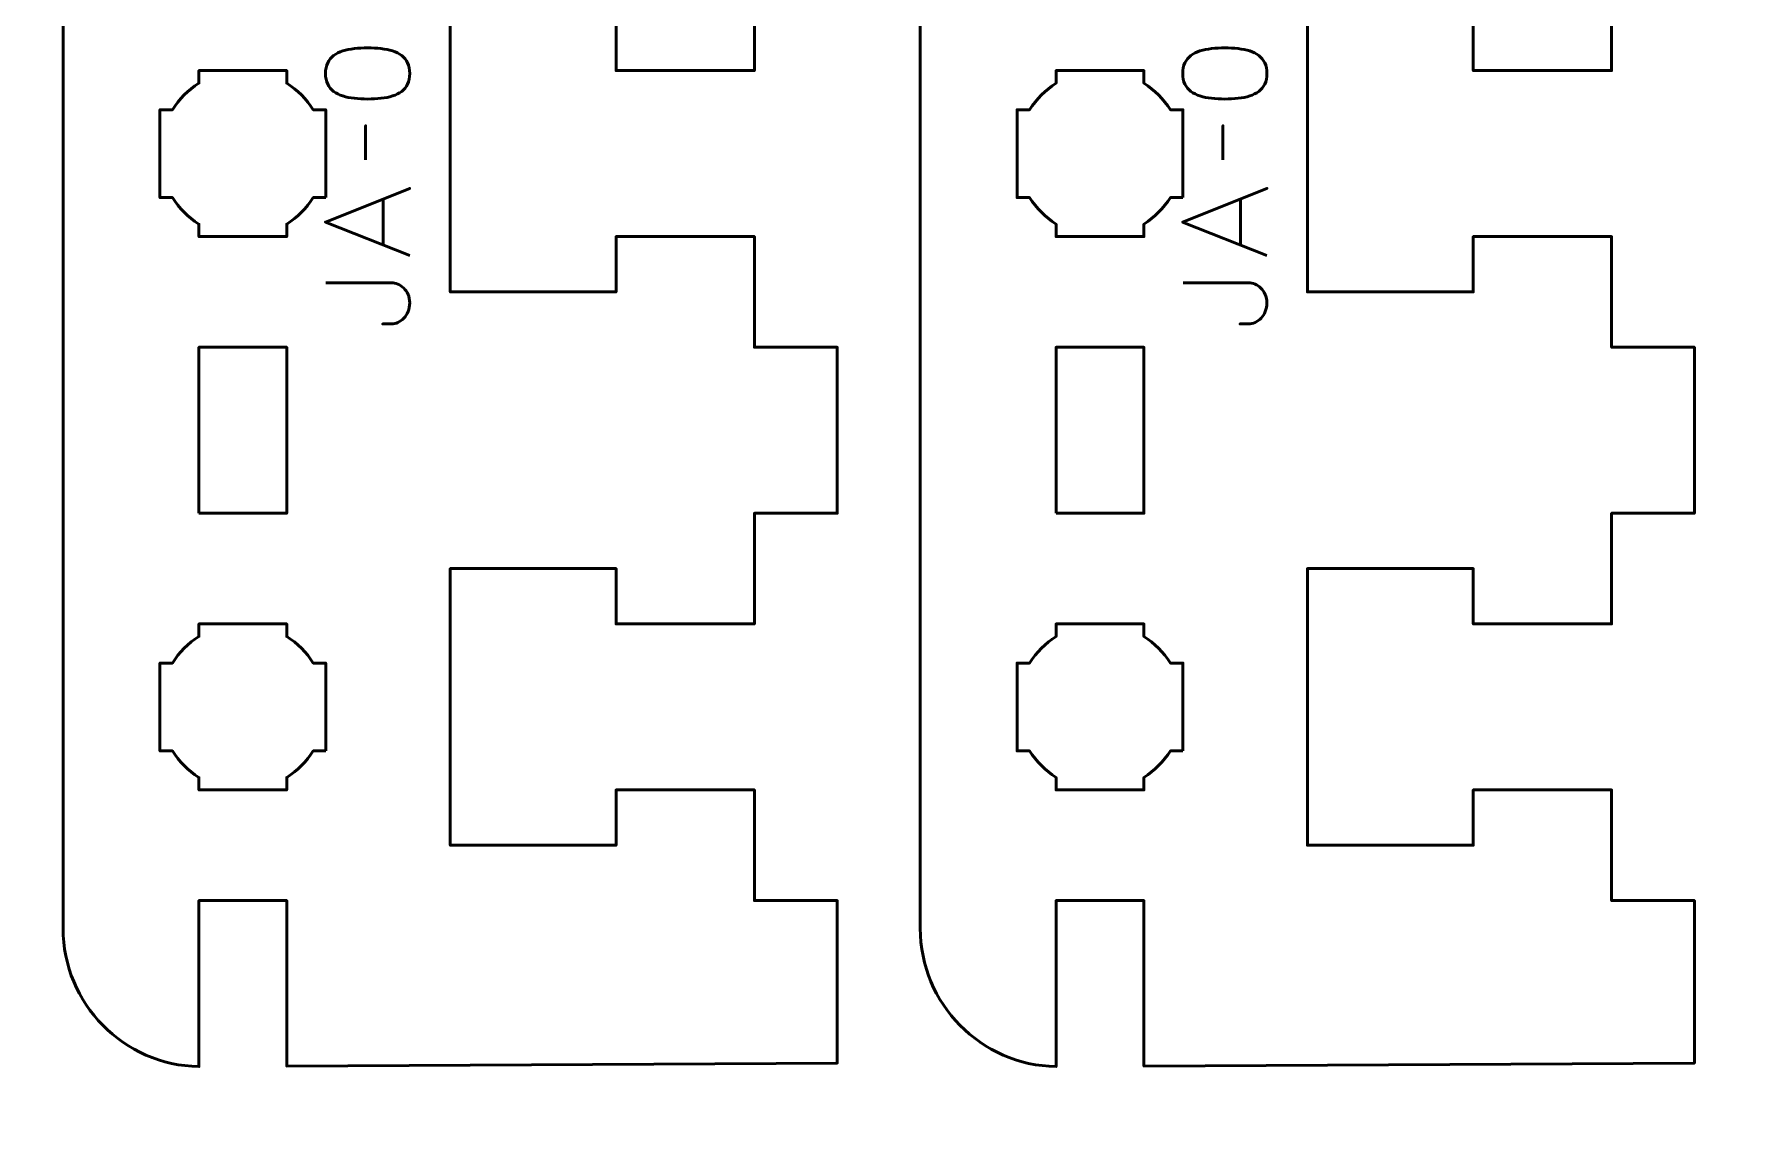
# Model space of a CAD drawing. Header units: centimetres. Extents: x -21 to 0, y -29.7 to 0.
# Drawn here: x -16.66 to -10.5, y -14.6 to -10.67 of the extents above; entities that cross this region are included whole.
import ezdxf

# ---------------------------------------------------------------- set-up
doc = ezdxf.new("R2010")
doc.units = ezdxf.units.CM
doc.header["$MEASUREMENT"] = 0
doc.layers.add('Layer 1', color=7, linetype='Continuous')

msp = doc.modelspace()

# ---------------------------------------------------------------- linework, layer by layer
at = {"layer": 'Layer 1', "color": 22, "lineweight": 53}
msp.add_open_spline([(-21.00003, -29.19995), (-21.00003, -29.19995), (-21.00003, -0.49992), (-21.00003, -0.49992), (-21.00003, -0.49992), (-21.00003, -0.22295), (-20.77694, 0.00004), (-20.49994, 0.00004), (-20.49994, 0.00004), (-20.49994, 0.00004), (-0.50008, 0.00004), (-0.50008, 0.00004), (-0.50008, 0.00004), (-0.22294, 0.00004), (0.00002, -0.22295), (0.00002, -0.49992), (0.00002, -0.49992), (0.00002, -0.49992), (0.00002, -29.19995), (0.00002, -29.19995), (0.00002, -29.19995), (0.00002, -29.47695), (-0.22294, -29.70004), (-0.50008, -29.70004), (-0.50008, -29.70004), (-0.50008, -29.70004), (-20.49994, -29.70004), (-20.49994, -29.70004), (-20.49994, -29.70004), (-20.77694, -29.70004), (-21.00003, -29.47695), (-21.00003, -29.19995)], degree=3, knots=[0, 0, 0, 0, 0.125, 0.125, 0.125, 0.125, 0.25, 0.25, 0.25, 0.25, 0.375, 0.375, 0.375, 0.375, 0.5, 0.5, 0.5, 0.5, 0.625, 0.625, 0.625, 0.625, 0.75, 0.75, 0.75, 0.75, 0.875, 0.875, 0.875, 0.875, 1, 1, 1, 1], dxfattribs=at)
at = {"layer": 'Layer 1', "color": 114, "lineweight": 53}
for points in [[(-13.75, -7.80006), (-13.75, -7.80006), (-14.05, -7.80006), (-14.05, -7.80006), (-14.05, -7.80006), (-14.05, -7.80006), (-14.04999, -7.80006), (-14.04999, -7.80006), (-14.04999, -7.80006), (-14.04999, -7.80006), (-15.74125, -7.80006), (-15.74125, -7.80006), (-15.74125, -7.80006), (-15.74125, -7.80006), (-15.74125, -8.40006), (-15.74125, -8.40006), (-15.74125, -8.40006), (-15.74125, -8.40006), (-16.05875, -8.40006), (-16.05875, -8.40006), (-16.05875, -8.40006), (-16.05875, -8.40006), (-16.05875, -7.80017), (-16.05875, -7.80017), (-16.05875, -7.80017), (-16.3308, -7.80484), (-16.55, -8.0269), (-16.55, -8.30006), (-16.55, -8.30006), (-16.55, -8.30006), (-16.55, -13.90005), (-16.55, -13.90005), (-16.55, -13.90005), (-16.55, -14.17321), (-16.3308, -14.39527), (-16.05875, -14.39994), (-16.05875, -14.39994), (-16.05875, -14.39994), (-16.05875, -13.80005), (-16.05875, -13.80005), (-16.05875, -13.80005), (-16.05875, -13.80005), (-15.74125, -13.80005), (-15.74125, -13.80005), (-15.74125, -13.80005), (-15.74125, -13.80005), (-15.74125, -14.39812), (-15.74125, -14.39812), (-15.74125, -14.39812), (-15.74125, -14.39812), (-13.75, -14.38755), (-13.75, -14.38755), (-13.75, -14.38755), (-13.75, -14.38755), (-13.75, -13.80005), (-13.75, -13.80005), (-13.75, -13.80005), (-13.75, -13.80005), (-14.05, -13.80005), (-14.05, -13.80005), (-14.05, -13.80005), (-14.05, -13.80005), (-14.05, -13.40005), (-14.05, -13.40005), (-14.05, -13.40005), (-14.05, -13.40005), (-14.55, -13.40005), (-14.55, -13.40005), (-14.55, -13.40005), (-14.55, -13.40005), (-14.55001, -13.60005), (-14.55001, -13.60005), (-14.55001, -13.60005), (-14.55001, -13.60005), (-15.15, -13.60005), (-15.15, -13.60005), (-15.15, -13.60005), (-15.15, -13.21672), (-15.15, -12.98338), (-15.15, -12.60005), (-15.15, -12.60005), (-15.15, -12.60005), (-14.55001, -12.60005), (-14.55001, -12.60005), (-14.55001, -12.60005), (-14.55001, -12.60005), (-14.55, -12.80005), (-14.55, -12.80005), (-14.55, -12.80005), (-14.55, -12.80005), (-14.04999, -12.80005), (-14.04999, -12.80005), (-14.04999, -12.80005), (-14.04999, -12.80005), (-14.05, -12.40005), (-14.05, -12.40005), (-14.05, -12.40005), (-14.05, -12.40005), (-13.75, -12.40005), (-13.75, -12.40005), (-13.75, -12.40005), (-13.75, -12.40005), (-13.75, -11.80005), (-13.75, -11.80005), (-13.75, -11.80005), (-13.75, -11.80005), (-14.05, -11.80005), (-14.05, -11.80005), (-14.05, -11.80005), (-14.05, -11.80005), (-14.05, -11.40005), (-14.05, -11.40005), (-14.05, -11.40005), (-14.05, -11.40005), (-14.55, -11.40005), (-14.55, -11.40005), (-14.55, -11.40005), (-14.55, -11.40005), (-14.55001, -11.60005), (-14.55001, -11.60005), (-14.55001, -11.60005), (-14.55001, -11.60005), (-15.15, -11.60005), (-15.15, -11.60005), (-15.15, -11.60005), (-15.15, -11.21672), (-15.15, -10.98339), (-15.15, -10.60006), (-15.15, -10.60006), (-15.15, -10.60006), (-14.55001, -10.60006), (-14.55001, -10.60006), (-14.55001, -10.60006), (-14.55001, -10.60006), (-14.55, -10.80006), (-14.55, -10.80006), (-14.55, -10.80006), (-14.55, -10.80006), (-14.04999, -10.80006), (-14.04999, -10.80006), (-14.04999, -10.80006), (-14.04999, -10.80006), (-14.05, -10.40006), (-14.05, -10.40006), (-14.05, -10.40006), (-14.05, -10.40006), (-13.75, -10.40006), (-13.75, -10.40006), (-13.75, -10.40006), (-13.75, -10.40006), (-13.75, -9.80006), (-13.75, -9.80006), (-13.75, -9.80006), (-13.75, -9.80006), (-14.05, -9.80006), (-14.05, -9.80006), (-14.05, -9.80006), (-14.05, -9.80006), (-14.05, -9.40006), (-14.05, -9.40006), (-14.05, -9.40006), (-14.05, -9.40006), (-14.55, -9.40006), (-14.55, -9.40006), (-14.55, -9.40006), (-14.55, -9.40006), (-14.55001, -9.60006), (-14.55001, -9.60006), (-14.55001, -9.60006), (-14.55001, -9.60006), (-15.15, -9.60006), (-15.15, -9.60006), (-15.15, -9.60006), (-15.15, -9.21673), (-15.15, -8.98339), (-15.15, -8.60006), (-15.15, -8.60006), (-15.15, -8.60006), (-14.55001, -8.60006), (-14.55001, -8.60006), (-14.55001, -8.60006), (-14.55001, -8.60006), (-14.55, -8.80006), (-14.55, -8.80006), (-14.55, -8.80006), (-14.55, -8.80006), (-14.04999, -8.80006), (-14.04999, -8.80006), (-14.04999, -8.80006), (-14.04999, -8.80006), (-14.05, -8.40006), (-14.05, -8.40006), (-14.05, -8.40006), (-14.05, -8.40006), (-13.75, -8.40006), (-13.75, -8.40006), (-13.75, -8.40006), (-13.75, -8.40006), (-13.75, -7.80006), (-13.75, -7.80006)], [(-10.65, -7.80006), (-10.65, -7.80006), (-10.95, -7.80006), (-10.95, -7.80006), (-10.95, -7.80006), (-10.95, -7.80006), (-10.94999, -7.80006), (-10.94999, -7.80006), (-10.94999, -7.80006), (-10.94999, -7.80006), (-12.64125, -7.80006), (-12.64125, -7.80006), (-12.64125, -7.80006), (-12.64125, -7.80006), (-12.64125, -8.40006), (-12.64125, -8.40006), (-12.64125, -8.40006), (-12.64125, -8.40006), (-12.95875, -8.40006), (-12.95875, -8.40006), (-12.95875, -8.40006), (-12.95875, -8.40006), (-12.95875, -7.80017), (-12.95875, -7.80017), (-12.95875, -7.80017), (-13.2308, -7.80484), (-13.45, -8.0269), (-13.45, -8.30006), (-13.45, -8.30006), (-13.45, -8.30006), (-13.45, -13.90005), (-13.45, -13.90005), (-13.45, -13.90005), (-13.45, -14.17321), (-13.2308, -14.39527), (-12.95875, -14.39994), (-12.95875, -14.39994), (-12.95875, -14.39994), (-12.95875, -13.80005), (-12.95875, -13.80005), (-12.95875, -13.80005), (-12.95875, -13.80005), (-12.64125, -13.80005), (-12.64125, -13.80005), (-12.64125, -13.80005), (-12.64125, -13.80005), (-12.64125, -14.39812), (-12.64125, -14.39812), (-12.64125, -14.39812), (-12.64125, -14.39812), (-10.65, -14.38755), (-10.65, -14.38755), (-10.65, -14.38755), (-10.65, -14.38755), (-10.65, -13.80005), (-10.65, -13.80005), (-10.65, -13.80005), (-10.65, -13.80005), (-10.95, -13.80005), (-10.95, -13.80005), (-10.95, -13.80005), (-10.95, -13.80005), (-10.95, -13.40005), (-10.95, -13.40005), (-10.95, -13.40005), (-10.95, -13.40005), (-11.45, -13.40005), (-11.45, -13.40005), (-11.45, -13.40005), (-11.45, -13.40005), (-11.45001, -13.60005), (-11.45001, -13.60005), (-11.45001, -13.60005), (-11.45001, -13.60005), (-12.05, -13.60005), (-12.05, -13.60005), (-12.05, -13.60005), (-12.05, -13.21672), (-12.05, -12.98338), (-12.05, -12.60005), (-12.05, -12.60005), (-12.05, -12.60005), (-11.45001, -12.60005), (-11.45001, -12.60005), (-11.45001, -12.60005), (-11.45001, -12.60005), (-11.45, -12.80005), (-11.45, -12.80005), (-11.45, -12.80005), (-11.45, -12.80005), (-10.94999, -12.80005), (-10.94999, -12.80005), (-10.94999, -12.80005), (-10.94999, -12.80005), (-10.95, -12.40005), (-10.95, -12.40005), (-10.95, -12.40005), (-10.95, -12.40005), (-10.65, -12.40005), (-10.65, -12.40005), (-10.65, -12.40005), (-10.65, -12.40005), (-10.65, -11.80005), (-10.65, -11.80005), (-10.65, -11.80005), (-10.65, -11.80005), (-10.95, -11.80005), (-10.95, -11.80005), (-10.95, -11.80005), (-10.95, -11.80005), (-10.95, -11.40005), (-10.95, -11.40005), (-10.95, -11.40005), (-10.95, -11.40005), (-11.45, -11.40005), (-11.45, -11.40005), (-11.45, -11.40005), (-11.45, -11.40005), (-11.45001, -11.60005), (-11.45001, -11.60005), (-11.45001, -11.60005), (-11.45001, -11.60005), (-12.05, -11.60005), (-12.05, -11.60005), (-12.05, -11.60005), (-12.05, -11.21672), (-12.05, -10.98339), (-12.05, -10.60006), (-12.05, -10.60006), (-12.05, -10.60006), (-11.45001, -10.60006), (-11.45001, -10.60006), (-11.45001, -10.60006), (-11.45001, -10.60006), (-11.45, -10.80006), (-11.45, -10.80006), (-11.45, -10.80006), (-11.45, -10.80006), (-10.94999, -10.80006), (-10.94999, -10.80006), (-10.94999, -10.80006), (-10.94999, -10.80006), (-10.95, -10.40006), (-10.95, -10.40006), (-10.95, -10.40006), (-10.95, -10.40006), (-10.65, -10.40006), (-10.65, -10.40006), (-10.65, -10.40006), (-10.65, -10.40006), (-10.65, -9.80006), (-10.65, -9.80006), (-10.65, -9.80006), (-10.65, -9.80006), (-10.95, -9.80006), (-10.95, -9.80006), (-10.95, -9.80006), (-10.95, -9.80006), (-10.95, -9.40006), (-10.95, -9.40006), (-10.95, -9.40006), (-10.95, -9.40006), (-11.45, -9.40006), (-11.45, -9.40006), (-11.45, -9.40006), (-11.45, -9.40006), (-11.45001, -9.60006), (-11.45001, -9.60006), (-11.45001, -9.60006), (-11.45001, -9.60006), (-12.05, -9.60006), (-12.05, -9.60006), (-12.05, -9.60006), (-12.05, -9.21673), (-12.05, -8.98339), (-12.05, -8.60006), (-12.05, -8.60006), (-12.05, -8.60006), (-11.45001, -8.60006), (-11.45001, -8.60006), (-11.45001, -8.60006), (-11.45001, -8.60006), (-11.45, -8.80006), (-11.45, -8.80006), (-11.45, -8.80006), (-11.45, -8.80006), (-10.94999, -8.80006), (-10.94999, -8.80006), (-10.94999, -8.80006), (-10.94999, -8.80006), (-10.95, -8.40006), (-10.95, -8.40006), (-10.95, -8.40006), (-10.95, -8.40006), (-10.65, -8.40006), (-10.65, -8.40006), (-10.65, -8.40006), (-10.65, -8.40006), (-10.65, -7.80006), (-10.65, -7.80006)]]:
    msp.add_open_spline(points, degree=3, knots=[0, 0, 0, 0, 0.02, 0.02, 0.02, 0.02, 0.04, 0.04, 0.04, 0.04, 0.06, 0.06, 0.06, 0.06, 0.08, 0.08, 0.08, 0.08, 0.1, 0.1, 0.1, 0.1, 0.12, 0.12, 0.12, 0.12, 0.14, 0.14, 0.14, 0.14, 0.16, 0.16, 0.16, 0.16, 0.18, 0.18, 0.18, 0.18, 0.2, 0.2, 0.2, 0.2, 0.22, 0.22, 0.22, 0.22, 0.24, 0.24, 0.24, 0.24, 0.26, 0.26, 0.26, 0.26, 0.28, 0.28, 0.28, 0.28, 0.3, 0.3, 0.3, 0.3, 0.32, 0.32, 0.32, 0.32, 0.34, 0.34, 0.34, 0.34, 0.36, 0.36, 0.36, 0.36, 0.38, 0.38, 0.38, 0.38, 0.4, 0.4, 0.4, 0.4, 0.42, 0.42, 0.42, 0.42, 0.44, 0.44, 0.44, 0.44, 0.46, 0.46, 0.46, 0.46, 0.48, 0.48, 0.48, 0.48, 0.5, 0.5, 0.5, 0.5, 0.52, 0.52, 0.52, 0.52, 0.54, 0.54, 0.54, 0.54, 0.56, 0.56, 0.56, 0.56, 0.58, 0.58, 0.58, 0.58, 0.6, 0.6, 0.6, 0.6, 0.62, 0.62, 0.62, 0.62, 0.64, 0.64, 0.64, 0.64, 0.66, 0.66, 0.66, 0.66, 0.68, 0.68, 0.68, 0.68, 0.7, 0.7, 0.7, 0.7, 0.72, 0.72, 0.72, 0.72, 0.74, 0.74, 0.74, 0.74, 0.76, 0.76, 0.76, 0.76, 0.78, 0.78, 0.78, 0.78, 0.8, 0.8, 0.8, 0.8, 0.82, 0.82, 0.82, 0.82, 0.84, 0.84, 0.84, 0.84, 0.86, 0.86, 0.86, 0.86, 0.88, 0.88, 0.88, 0.88, 0.9, 0.9, 0.9, 0.9, 0.92, 0.92, 0.92, 0.92, 0.94, 0.94, 0.94, 0.94, 0.96, 0.96, 0.96, 0.96, 0.98, 0.98, 0.98, 0.98, 1, 1, 1, 1], dxfattribs=at)
at = {"layer": 'Layer 1', "color": 30, "lineweight": 53}
for points, knots in [([(-15.29612, -10.81029), (-15.29619, -10.79548), (-15.2988, -10.78271), (-15.30388, -10.77205), (-15.30388, -10.77205), (-15.30896, -10.76147), (-15.31623, -10.75265), (-15.32547, -10.7456), (-15.32547, -10.7456), (-15.33478, -10.73861), (-15.34579, -10.73311), (-15.35849, -10.72902), (-15.35849, -10.72902), (-15.37119, -10.72499), (-15.38509, -10.7221), (-15.40033, -10.72048), (-15.40033, -10.72048), (-15.41557, -10.71878), (-15.43159, -10.71794), (-15.44852, -10.71801), (-15.44852, -10.71801), (-15.46538, -10.71794), (-15.4814, -10.71878), (-15.49657, -10.72048), (-15.49657, -10.72048), (-15.51174, -10.7221), (-15.52571, -10.72499), (-15.53841, -10.72902), (-15.53841, -10.72902), (-15.55104, -10.73311), (-15.56204, -10.73861), (-15.57143, -10.7456), (-15.57143, -10.7456), (-15.58074, -10.75265), (-15.58801, -10.76147), (-15.59309, -10.77205), (-15.59309, -10.77205), (-15.59824, -10.78271), (-15.60085, -10.79548), (-15.60092, -10.81029), (-15.60092, -10.81029), (-15.60085, -10.82511), (-15.59824, -10.83788), (-15.59309, -10.84854), (-15.59309, -10.84854), (-15.58801, -10.85912), (-15.58074, -10.86794), (-15.57143, -10.87499), (-15.57143, -10.87499), (-15.56204, -10.88198), (-15.55104, -10.88748), (-15.53841, -10.89157), (-15.53841, -10.89157), (-15.52571, -10.8956), (-15.51174, -10.89849), (-15.49657, -10.90011), (-15.49657, -10.90011), (-15.4814, -10.9018), (-15.46538, -10.90265), (-15.44852, -10.90258), (-15.44852, -10.90258), (-15.43159, -10.90265), (-15.41557, -10.9018), (-15.40033, -10.90011), (-15.40033, -10.90011), (-15.38509, -10.89849), (-15.37119, -10.8956), (-15.35849, -10.89157), (-15.35849, -10.89157), (-15.34579, -10.88748), (-15.33478, -10.88198), (-15.32547, -10.87499), (-15.32547, -10.87499), (-15.31623, -10.86794), (-15.30896, -10.85912), (-15.30388, -10.84854), (-15.30388, -10.84854), (-15.2988, -10.83788), (-15.29619, -10.82511), (-15.29612, -10.81029)], [0, 0, 0, 0, 0.05, 0.05, 0.05, 0.05, 0.1, 0.1, 0.1, 0.1, 0.15, 0.15, 0.15, 0.15, 0.2, 0.2, 0.2, 0.2, 0.25, 0.25, 0.25, 0.25, 0.3, 0.3, 0.3, 0.3, 0.35, 0.35, 0.35, 0.35, 0.4, 0.4, 0.4, 0.4, 0.45, 0.45, 0.45, 0.45, 0.5, 0.5, 0.5, 0.5, 0.55, 0.55, 0.55, 0.55, 0.6, 0.6, 0.6, 0.6, 0.65, 0.65, 0.65, 0.65, 0.7, 0.7, 0.7, 0.7, 0.75, 0.75, 0.75, 0.75, 0.8, 0.8, 0.8, 0.8, 0.85, 0.85, 0.85, 0.85, 0.9, 0.9, 0.9, 0.9, 0.95, 0.95, 0.95, 0.95, 1, 1, 1, 1]), ([(-15.29612, -10.81029), (-15.29619, -10.79548), (-15.2988, -10.78271), (-15.30388, -10.77205), (-15.30388, -10.77205), (-15.30896, -10.76147), (-15.31623, -10.75265), (-15.32547, -10.7456), (-15.32547, -10.7456), (-15.33478, -10.73861), (-15.34579, -10.73311), (-15.35849, -10.72902), (-15.35849, -10.72902), (-15.37119, -10.72499), (-15.38509, -10.7221), (-15.40033, -10.72048), (-15.40033, -10.72048), (-15.41557, -10.71878), (-15.43159, -10.71794), (-15.44852, -10.71801), (-15.44852, -10.71801), (-15.46538, -10.71794), (-15.4814, -10.71878), (-15.49657, -10.72048), (-15.49657, -10.72048), (-15.51174, -10.7221), (-15.52571, -10.72499), (-15.53841, -10.72902), (-15.53841, -10.72902), (-15.55104, -10.73311), (-15.56204, -10.73861), (-15.57143, -10.7456), (-15.57143, -10.7456), (-15.58074, -10.75265), (-15.58801, -10.76147), (-15.59309, -10.77205), (-15.59309, -10.77205), (-15.59824, -10.78271), (-15.60085, -10.79548), (-15.60092, -10.81029), (-15.60092, -10.81029), (-15.60085, -10.82511), (-15.59824, -10.83788), (-15.59309, -10.84854), (-15.59309, -10.84854), (-15.58801, -10.85912), (-15.58074, -10.86794), (-15.57143, -10.87499), (-15.57143, -10.87499), (-15.56204, -10.88198), (-15.55104, -10.88748), (-15.53841, -10.89157), (-15.53841, -10.89157), (-15.52571, -10.8956), (-15.51174, -10.89849), (-15.49657, -10.90011), (-15.49657, -10.90011), (-15.4814, -10.9018), (-15.46538, -10.90265), (-15.44852, -10.90258), (-15.44852, -10.90258), (-15.43159, -10.90265), (-15.41557, -10.9018), (-15.40033, -10.90011), (-15.40033, -10.90011), (-15.38509, -10.89849), (-15.37119, -10.8956), (-15.35849, -10.89157), (-15.35849, -10.89157), (-15.34579, -10.88748), (-15.33478, -10.88198), (-15.32547, -10.87499), (-15.32547, -10.87499), (-15.31623, -10.86794), (-15.30896, -10.85912), (-15.30388, -10.84854), (-15.30388, -10.84854), (-15.2988, -10.83788), (-15.29619, -10.82511), (-15.29612, -10.81029)], [0, 0, 0, 0, 0.05, 0.05, 0.05, 0.05, 0.1, 0.1, 0.1, 0.1, 0.15, 0.15, 0.15, 0.15, 0.2, 0.2, 0.2, 0.2, 0.25, 0.25, 0.25, 0.25, 0.3, 0.3, 0.3, 0.3, 0.35, 0.35, 0.35, 0.35, 0.4, 0.4, 0.4, 0.4, 0.45, 0.45, 0.45, 0.45, 0.5, 0.5, 0.5, 0.5, 0.55, 0.55, 0.55, 0.55, 0.6, 0.6, 0.6, 0.6, 0.65, 0.65, 0.65, 0.65, 0.7, 0.7, 0.7, 0.7, 0.75, 0.75, 0.75, 0.75, 0.8, 0.8, 0.8, 0.8, 0.85, 0.85, 0.85, 0.85, 0.9, 0.9, 0.9, 0.9, 0.95, 0.95, 0.95, 0.95, 1, 1, 1, 1]), ([(-12.19612, -10.81029), (-12.19619, -10.79548), (-12.1988, -10.78271), (-12.20388, -10.77205), (-12.20388, -10.77205), (-12.20896, -10.76147), (-12.21623, -10.75265), (-12.22547, -10.7456), (-12.22547, -10.7456), (-12.23478, -10.73861), (-12.24579, -10.73311), (-12.25849, -10.72902), (-12.25849, -10.72902), (-12.27119, -10.72499), (-12.28509, -10.7221), (-12.30033, -10.72048), (-12.30033, -10.72048), (-12.31557, -10.71878), (-12.33159, -10.71794), (-12.34852, -10.71801), (-12.34852, -10.71801), (-12.36538, -10.71794), (-12.3814, -10.71878), (-12.39657, -10.72048), (-12.39657, -10.72048), (-12.41174, -10.7221), (-12.42571, -10.72499), (-12.43841, -10.72902), (-12.43841, -10.72902), (-12.45104, -10.73311), (-12.46204, -10.73861), (-12.47143, -10.7456), (-12.47143, -10.7456), (-12.48074, -10.75265), (-12.48801, -10.76147), (-12.49309, -10.77205), (-12.49309, -10.77205), (-12.49824, -10.78271), (-12.50085, -10.79548), (-12.50092, -10.81029), (-12.50092, -10.81029), (-12.50085, -10.82511), (-12.49824, -10.83788), (-12.49309, -10.84854), (-12.49309, -10.84854), (-12.48801, -10.85912), (-12.48074, -10.86794), (-12.47143, -10.87499), (-12.47143, -10.87499), (-12.46204, -10.88198), (-12.45104, -10.88748), (-12.43841, -10.89157), (-12.43841, -10.89157), (-12.42571, -10.8956), (-12.41174, -10.89849), (-12.39657, -10.90011), (-12.39657, -10.90011), (-12.3814, -10.9018), (-12.36538, -10.90265), (-12.34852, -10.90258), (-12.34852, -10.90258), (-12.33159, -10.90265), (-12.31557, -10.9018), (-12.30033, -10.90011), (-12.30033, -10.90011), (-12.28509, -10.89849), (-12.27119, -10.8956), (-12.25849, -10.89157), (-12.25849, -10.89157), (-12.24579, -10.88748), (-12.23478, -10.88198), (-12.22547, -10.87499), (-12.22547, -10.87499), (-12.21623, -10.86794), (-12.20896, -10.85912), (-12.20388, -10.84854), (-12.20388, -10.84854), (-12.1988, -10.83788), (-12.19619, -10.82511), (-12.19612, -10.81029)], [0, 0, 0, 0, 0.05, 0.05, 0.05, 0.05, 0.1, 0.1, 0.1, 0.1, 0.15, 0.15, 0.15, 0.15, 0.2, 0.2, 0.2, 0.2, 0.25, 0.25, 0.25, 0.25, 0.3, 0.3, 0.3, 0.3, 0.35, 0.35, 0.35, 0.35, 0.4, 0.4, 0.4, 0.4, 0.45, 0.45, 0.45, 0.45, 0.5, 0.5, 0.5, 0.5, 0.55, 0.55, 0.55, 0.55, 0.6, 0.6, 0.6, 0.6, 0.65, 0.65, 0.65, 0.65, 0.7, 0.7, 0.7, 0.7, 0.75, 0.75, 0.75, 0.75, 0.8, 0.8, 0.8, 0.8, 0.85, 0.85, 0.85, 0.85, 0.9, 0.9, 0.9, 0.9, 0.95, 0.95, 0.95, 0.95, 1, 1, 1, 1]), ([(-12.19612, -10.81029), (-12.19619, -10.79548), (-12.1988, -10.78271), (-12.20388, -10.77205), (-12.20388, -10.77205), (-12.20896, -10.76147), (-12.21623, -10.75265), (-12.22547, -10.7456), (-12.22547, -10.7456), (-12.23478, -10.73861), (-12.24579, -10.73311), (-12.25849, -10.72902), (-12.25849, -10.72902), (-12.27119, -10.72499), (-12.28509, -10.7221), (-12.30033, -10.72048), (-12.30033, -10.72048), (-12.31557, -10.71878), (-12.33159, -10.71794), (-12.34852, -10.71801), (-12.34852, -10.71801), (-12.36538, -10.71794), (-12.3814, -10.71878), (-12.39657, -10.72048), (-12.39657, -10.72048), (-12.41174, -10.7221), (-12.42571, -10.72499), (-12.43841, -10.72902), (-12.43841, -10.72902), (-12.45104, -10.73311), (-12.46204, -10.73861), (-12.47143, -10.7456), (-12.47143, -10.7456), (-12.48074, -10.75265), (-12.48801, -10.76147), (-12.49309, -10.77205), (-12.49309, -10.77205), (-12.49824, -10.78271), (-12.50085, -10.79548), (-12.50092, -10.81029), (-12.50092, -10.81029), (-12.50085, -10.82511), (-12.49824, -10.83788), (-12.49309, -10.84854), (-12.49309, -10.84854), (-12.48801, -10.85912), (-12.48074, -10.86794), (-12.47143, -10.87499), (-12.47143, -10.87499), (-12.46204, -10.88198), (-12.45104, -10.88748), (-12.43841, -10.89157), (-12.43841, -10.89157), (-12.42571, -10.8956), (-12.41174, -10.89849), (-12.39657, -10.90011), (-12.39657, -10.90011), (-12.3814, -10.9018), (-12.36538, -10.90265), (-12.34852, -10.90258), (-12.34852, -10.90258), (-12.33159, -10.90265), (-12.31557, -10.9018), (-12.30033, -10.90011), (-12.30033, -10.90011), (-12.28509, -10.89849), (-12.27119, -10.8956), (-12.25849, -10.89157), (-12.25849, -10.89157), (-12.24579, -10.88748), (-12.23478, -10.88198), (-12.22547, -10.87499), (-12.22547, -10.87499), (-12.21623, -10.86794), (-12.20896, -10.85912), (-12.20388, -10.84854), (-12.20388, -10.84854), (-12.1988, -10.83788), (-12.19619, -10.82511), (-12.19612, -10.81029)], [0, 0, 0, 0, 0.05, 0.05, 0.05, 0.05, 0.1, 0.1, 0.1, 0.1, 0.15, 0.15, 0.15, 0.15, 0.2, 0.2, 0.2, 0.2, 0.25, 0.25, 0.25, 0.25, 0.3, 0.3, 0.3, 0.3, 0.35, 0.35, 0.35, 0.35, 0.4, 0.4, 0.4, 0.4, 0.45, 0.45, 0.45, 0.45, 0.5, 0.5, 0.5, 0.5, 0.55, 0.55, 0.55, 0.55, 0.6, 0.6, 0.6, 0.6, 0.65, 0.65, 0.65, 0.65, 0.7, 0.7, 0.7, 0.7, 0.75, 0.75, 0.75, 0.75, 0.8, 0.8, 0.8, 0.8, 0.85, 0.85, 0.85, 0.85, 0.9, 0.9, 0.9, 0.9, 0.95, 0.95, 0.95, 0.95, 1, 1, 1, 1]), ([(-15.45572, -11.12271), (-15.45572, -11.12271), (-15.45572, -10.99952), (-15.45572, -10.99952), (-15.45572, -10.99952), (-15.45572, -10.99952), (-15.45572, -11.12271), (-15.45572, -11.12271)], [0, 0, 0, 0, 0.5, 0.5, 0.5, 0.5, 1, 1, 1, 1]), ([(-12.35572, -11.12271), (-12.35572, -11.12271), (-12.35572, -10.99952), (-12.35572, -10.99952), (-12.35572, -10.99952), (-12.35572, -10.99952), (-12.35572, -11.12271), (-12.35572, -11.12271)], [0, 0, 0, 0, 0.5, 0.5, 0.5, 0.5, 1, 1, 1, 1]), ([(-15.29612, -11.46857), (-15.29612, -11.46857), (-15.60134, -11.3475), (-15.60134, -11.3475), (-15.60134, -11.3475), (-15.60134, -11.3475), (-15.29612, -11.226), (-15.29612, -11.226), (-15.29612, -11.226), (-15.29612, -11.226), (-15.60134, -11.3475), (-15.60134, -11.3475), (-15.60134, -11.3475), (-15.60134, -11.3475), (-15.29612, -11.46857), (-15.29612, -11.46857)], [0, 0, 0, 0, 0.25, 0.25, 0.25, 0.25, 0.5, 0.5, 0.5, 0.5, 0.75, 0.75, 0.75, 0.75, 1, 1, 1, 1]), ([(-12.19612, -11.46857), (-12.19612, -11.46857), (-12.50134, -11.3475), (-12.50134, -11.3475), (-12.50134, -11.3475), (-12.50134, -11.3475), (-12.19612, -11.226), (-12.19612, -11.226), (-12.19612, -11.226), (-12.19612, -11.226), (-12.50134, -11.3475), (-12.50134, -11.3475), (-12.50134, -11.3475), (-12.50134, -11.3475), (-12.19612, -11.46857), (-12.19612, -11.46857)], [0, 0, 0, 0, 0.25, 0.25, 0.25, 0.25, 0.5, 0.5, 0.5, 0.5, 0.75, 0.75, 0.75, 0.75, 1, 1, 1, 1]), ([(-15.39222, -11.43047), (-15.39222, -11.43047), (-15.39222, -11.26453), (-15.39222, -11.26453), (-15.39222, -11.26453), (-15.39222, -11.26453), (-15.39222, -11.43047), (-15.39222, -11.43047)], [0, 0, 0, 0, 0.5, 0.5, 0.5, 0.5, 1, 1, 1, 1]), ([(-12.29222, -11.43047), (-12.29222, -11.43047), (-12.29222, -11.26453), (-12.29222, -11.26453), (-12.29222, -11.26453), (-12.29222, -11.26453), (-12.29222, -11.43047), (-12.29222, -11.43047)], [0, 0, 0, 0, 0.5, 0.5, 0.5, 0.5, 1, 1, 1, 1]), ([(-15.59965, -11.56678), (-15.59965, -11.56678), (-15.36258, -11.5672), (-15.36258, -11.5672), (-15.36258, -11.5672), (-15.35482, -11.5672), (-15.34713, -11.56883), (-15.33937, -11.57193), (-15.33937, -11.57193), (-15.33168, -11.57511), (-15.32455, -11.57976), (-15.31813, -11.5859), (-15.31813, -11.5859), (-15.31164, -11.59211), (-15.30649, -11.59966), (-15.30254, -11.60862), (-15.30254, -11.60862), (-15.29866, -11.61765), (-15.29661, -11.62795), (-15.29654, -11.63959), (-15.29654, -11.63959), (-15.29654, -11.65124), (-15.29845, -11.66175), (-15.30219, -11.67106), (-15.30219, -11.67106), (-15.306, -11.68038), (-15.31108, -11.68835), (-15.3175, -11.69491), (-15.3175, -11.69491), (-15.32392, -11.70154), (-15.33097, -11.70655), (-15.33881, -11.71008), (-15.33881, -11.71008), (-15.34664, -11.71361), (-15.35454, -11.71537), (-15.36258, -11.71537), (-15.36258, -11.71537), (-15.36258, -11.71537), (-15.39391, -11.71537), (-15.39391, -11.71537), (-15.39391, -11.71537), (-15.39391, -11.71537), (-15.36258, -11.71537), (-15.36258, -11.71537), (-15.36258, -11.71537), (-15.35454, -11.71537), (-15.34664, -11.71361), (-15.33881, -11.71008), (-15.33881, -11.71008), (-15.33097, -11.70655), (-15.32392, -11.70154), (-15.3175, -11.69491), (-15.3175, -11.69491), (-15.31108, -11.68835), (-15.306, -11.68038), (-15.30219, -11.67106), (-15.30219, -11.67106), (-15.29845, -11.66175), (-15.29654, -11.65124), (-15.29654, -11.63959), (-15.29654, -11.63959), (-15.29661, -11.62795), (-15.29866, -11.61765), (-15.30254, -11.60862), (-15.30254, -11.60862), (-15.30649, -11.59966), (-15.31164, -11.59211), (-15.31813, -11.5859), (-15.31813, -11.5859), (-15.32455, -11.57976), (-15.33168, -11.57511), (-15.33937, -11.57193), (-15.33937, -11.57193), (-15.34713, -11.56883), (-15.35482, -11.5672), (-15.36258, -11.5672), (-15.36258, -11.5672), (-15.36258, -11.5672), (-15.59965, -11.56678), (-15.59965, -11.56678)], [0, 0, 0, 0, 0.05, 0.05, 0.05, 0.05, 0.1, 0.1, 0.1, 0.1, 0.15, 0.15, 0.15, 0.15, 0.2, 0.2, 0.2, 0.2, 0.25, 0.25, 0.25, 0.25, 0.3, 0.3, 0.3, 0.3, 0.35, 0.35, 0.35, 0.35, 0.4, 0.4, 0.4, 0.4, 0.45, 0.45, 0.45, 0.45, 0.5, 0.5, 0.5, 0.5, 0.55, 0.55, 0.55, 0.55, 0.6, 0.6, 0.6, 0.6, 0.65, 0.65, 0.65, 0.65, 0.7, 0.7, 0.7, 0.7, 0.75, 0.75, 0.75, 0.75, 0.8, 0.8, 0.8, 0.8, 0.85, 0.85, 0.85, 0.85, 0.9, 0.9, 0.9, 0.9, 0.95, 0.95, 0.95, 0.95, 1, 1, 1, 1]), ([(-12.49965, -11.56678), (-12.49965, -11.56678), (-12.26258, -11.5672), (-12.26258, -11.5672), (-12.26258, -11.5672), (-12.25482, -11.5672), (-12.24713, -11.56883), (-12.23937, -11.57193), (-12.23937, -11.57193), (-12.23168, -11.57511), (-12.22455, -11.57976), (-12.21813, -11.5859), (-12.21813, -11.5859), (-12.21164, -11.59211), (-12.20649, -11.59966), (-12.20254, -11.60862), (-12.20254, -11.60862), (-12.19866, -11.61765), (-12.19661, -11.62795), (-12.19654, -11.63959), (-12.19654, -11.63959), (-12.19654, -11.65124), (-12.19845, -11.66175), (-12.20219, -11.67106), (-12.20219, -11.67106), (-12.206, -11.68038), (-12.21108, -11.68835), (-12.2175, -11.69491), (-12.2175, -11.69491), (-12.22392, -11.70154), (-12.23097, -11.70655), (-12.23881, -11.71008), (-12.23881, -11.71008), (-12.24664, -11.71361), (-12.25454, -11.71537), (-12.26258, -11.71537), (-12.26258, -11.71537), (-12.26258, -11.71537), (-12.29391, -11.71537), (-12.29391, -11.71537), (-12.29391, -11.71537), (-12.29391, -11.71537), (-12.26258, -11.71537), (-12.26258, -11.71537), (-12.26258, -11.71537), (-12.25454, -11.71537), (-12.24664, -11.71361), (-12.23881, -11.71008), (-12.23881, -11.71008), (-12.23097, -11.70655), (-12.22392, -11.70154), (-12.2175, -11.69491), (-12.2175, -11.69491), (-12.21108, -11.68835), (-12.206, -11.68038), (-12.20219, -11.67106), (-12.20219, -11.67106), (-12.19845, -11.66175), (-12.19654, -11.65124), (-12.19654, -11.63959), (-12.19654, -11.63959), (-12.19661, -11.62795), (-12.19866, -11.61765), (-12.20254, -11.60862), (-12.20254, -11.60862), (-12.20649, -11.59966), (-12.21164, -11.59211), (-12.21813, -11.5859), (-12.21813, -11.5859), (-12.22455, -11.57976), (-12.23168, -11.57511), (-12.23937, -11.57193), (-12.23937, -11.57193), (-12.24713, -11.56883), (-12.25482, -11.5672), (-12.26258, -11.5672), (-12.26258, -11.5672), (-12.26258, -11.5672), (-12.49965, -11.56678), (-12.49965, -11.56678)], [0, 0, 0, 0, 0.05, 0.05, 0.05, 0.05, 0.1, 0.1, 0.1, 0.1, 0.15, 0.15, 0.15, 0.15, 0.2, 0.2, 0.2, 0.2, 0.25, 0.25, 0.25, 0.25, 0.3, 0.3, 0.3, 0.3, 0.35, 0.35, 0.35, 0.35, 0.4, 0.4, 0.4, 0.4, 0.45, 0.45, 0.45, 0.45, 0.5, 0.5, 0.5, 0.5, 0.55, 0.55, 0.55, 0.55, 0.6, 0.6, 0.6, 0.6, 0.65, 0.65, 0.65, 0.65, 0.7, 0.7, 0.7, 0.7, 0.75, 0.75, 0.75, 0.75, 0.8, 0.8, 0.8, 0.8, 0.85, 0.85, 0.85, 0.85, 0.9, 0.9, 0.9, 0.9, 0.95, 0.95, 0.95, 0.95, 1, 1, 1, 1])]:
    msp.add_open_spline(points, degree=3, knots=knots, dxfattribs=at)
at = {"layer": 'Layer 1', "color": 250, "lineweight": 53}
for points, knots in [([(-15.6, -11.2588), (-15.6, -11.2588), (-15.64544, -11.2588), (-15.64544, -11.2588), (-15.64544, -11.2588), (-15.66967, -11.29756), (-15.7025, -11.33038), (-15.74125, -11.35461), (-15.74125, -11.35461), (-15.74125, -11.35461), (-15.74125, -11.40005), (-15.74125, -11.40005), (-15.74125, -11.40005), (-15.74125, -11.40005), (-15.9, -11.40005), (-15.9, -11.40005), (-15.9, -11.40005), (-15.9, -11.40005), (-16.05875, -11.40005), (-16.05875, -11.40005), (-16.05875, -11.40005), (-16.05875, -11.40005), (-16.05875, -11.35461), (-16.05875, -11.35461), (-16.05875, -11.35461), (-16.0975, -11.33038), (-16.13033, -11.29756), (-16.15456, -11.2588), (-16.15456, -11.2588), (-16.15456, -11.2588), (-16.2, -11.2588), (-16.2, -11.2588), (-16.2, -11.2588), (-16.2, -11.2588), (-16.2, -11.10005), (-16.2, -11.10005), (-16.2, -11.10005), (-16.2, -11.10005), (-16.2, -10.94131), (-16.2, -10.94131), (-16.2, -10.94131), (-16.2, -10.94131), (-16.15456, -10.94131), (-16.15456, -10.94131), (-16.15456, -10.94131), (-16.13033, -10.90255), (-16.0975, -10.86973), (-16.05875, -10.8455), (-16.05875, -10.8455), (-16.05875, -10.8455), (-16.05875, -10.80006), (-16.05875, -10.80006), (-16.05875, -10.80006), (-16.05875, -10.80006), (-15.9, -10.80006), (-15.9, -10.80006), (-15.9, -10.80006), (-15.9, -10.80006), (-15.74125, -10.80006), (-15.74125, -10.80006), (-15.74125, -10.80006), (-15.74125, -10.80006), (-15.74125, -10.8455), (-15.74125, -10.8455), (-15.74125, -10.8455), (-15.7025, -10.86973), (-15.66967, -10.90255), (-15.64544, -10.94131), (-15.64544, -10.94131), (-15.64544, -10.94131), (-15.6, -10.94131), (-15.6, -10.94131), (-15.6, -10.94131), (-15.6, -10.94131), (-15.6, -11.10005), (-15.6, -11.10005), (-15.6, -11.10005), (-15.6, -11.10005), (-15.6, -11.2588), (-15.6, -11.2588)], [0, 0, 0, 0, 0.05, 0.05, 0.05, 0.05, 0.1, 0.1, 0.1, 0.1, 0.15, 0.15, 0.15, 0.15, 0.2, 0.2, 0.2, 0.2, 0.25, 0.25, 0.25, 0.25, 0.3, 0.3, 0.3, 0.3, 0.35, 0.35, 0.35, 0.35, 0.4, 0.4, 0.4, 0.4, 0.45, 0.45, 0.45, 0.45, 0.5, 0.5, 0.5, 0.5, 0.55, 0.55, 0.55, 0.55, 0.6, 0.6, 0.6, 0.6, 0.65, 0.65, 0.65, 0.65, 0.7, 0.7, 0.7, 0.7, 0.75, 0.75, 0.75, 0.75, 0.8, 0.8, 0.8, 0.8, 0.85, 0.85, 0.85, 0.85, 0.9, 0.9, 0.9, 0.9, 0.95, 0.95, 0.95, 0.95, 1, 1, 1, 1]), ([(-12.5, -11.2588), (-12.5, -11.2588), (-12.54544, -11.2588), (-12.54544, -11.2588), (-12.54544, -11.2588), (-12.56967, -11.29756), (-12.6025, -11.33038), (-12.64125, -11.35461), (-12.64125, -11.35461), (-12.64125, -11.35461), (-12.64125, -11.40005), (-12.64125, -11.40005), (-12.64125, -11.40005), (-12.64125, -11.40005), (-12.8, -11.40005), (-12.8, -11.40005), (-12.8, -11.40005), (-12.8, -11.40005), (-12.95875, -11.40005), (-12.95875, -11.40005), (-12.95875, -11.40005), (-12.95875, -11.40005), (-12.95875, -11.35461), (-12.95875, -11.35461), (-12.95875, -11.35461), (-12.9975, -11.33038), (-13.03033, -11.29756), (-13.05456, -11.2588), (-13.05456, -11.2588), (-13.05456, -11.2588), (-13.1, -11.2588), (-13.1, -11.2588), (-13.1, -11.2588), (-13.1, -11.2588), (-13.1, -11.10005), (-13.1, -11.10005), (-13.1, -11.10005), (-13.1, -11.10005), (-13.1, -10.94131), (-13.1, -10.94131), (-13.1, -10.94131), (-13.1, -10.94131), (-13.05456, -10.94131), (-13.05456, -10.94131), (-13.05456, -10.94131), (-13.03033, -10.90255), (-12.9975, -10.86973), (-12.95875, -10.8455), (-12.95875, -10.8455), (-12.95875, -10.8455), (-12.95875, -10.80006), (-12.95875, -10.80006), (-12.95875, -10.80006), (-12.95875, -10.80006), (-12.8, -10.80006), (-12.8, -10.80006), (-12.8, -10.80006), (-12.8, -10.80006), (-12.64125, -10.80006), (-12.64125, -10.80006), (-12.64125, -10.80006), (-12.64125, -10.80006), (-12.64125, -10.8455), (-12.64125, -10.8455), (-12.64125, -10.8455), (-12.6025, -10.86973), (-12.56967, -10.90255), (-12.54544, -10.94131), (-12.54544, -10.94131), (-12.54544, -10.94131), (-12.5, -10.94131), (-12.5, -10.94131), (-12.5, -10.94131), (-12.5, -10.94131), (-12.5, -11.10005), (-12.5, -11.10005), (-12.5, -11.10005), (-12.5, -11.10005), (-12.5, -11.2588), (-12.5, -11.2588)], [0, 0, 0, 0, 0.05, 0.05, 0.05, 0.05, 0.1, 0.1, 0.1, 0.1, 0.15, 0.15, 0.15, 0.15, 0.2, 0.2, 0.2, 0.2, 0.25, 0.25, 0.25, 0.25, 0.3, 0.3, 0.3, 0.3, 0.35, 0.35, 0.35, 0.35, 0.4, 0.4, 0.4, 0.4, 0.45, 0.45, 0.45, 0.45, 0.5, 0.5, 0.5, 0.5, 0.55, 0.55, 0.55, 0.55, 0.6, 0.6, 0.6, 0.6, 0.65, 0.65, 0.65, 0.65, 0.7, 0.7, 0.7, 0.7, 0.75, 0.75, 0.75, 0.75, 0.8, 0.8, 0.8, 0.8, 0.85, 0.85, 0.85, 0.85, 0.9, 0.9, 0.9, 0.9, 0.95, 0.95, 0.95, 0.95, 1, 1, 1, 1]), ([(-16.05875, -12.40005), (-16.05875, -12.40005), (-16.05875, -11.80005), (-16.05875, -11.80005), (-16.05875, -11.80005), (-16.05875, -11.80005), (-15.74125, -11.80005), (-15.74125, -11.80005), (-15.74125, -11.80005), (-15.74125, -11.80005), (-15.74125, -12.40005), (-15.74125, -12.40005), (-15.74125, -12.40005), (-15.74125, -12.40005), (-16.05875, -12.40005), (-16.05875, -12.40005)], [0, 0, 0, 0, 0.25, 0.25, 0.25, 0.25, 0.5, 0.5, 0.5, 0.5, 0.75, 0.75, 0.75, 0.75, 1, 1, 1, 1]), ([(-12.95875, -12.40005), (-12.95875, -12.40005), (-12.95875, -11.80005), (-12.95875, -11.80005), (-12.95875, -11.80005), (-12.95875, -11.80005), (-12.64125, -11.80005), (-12.64125, -11.80005), (-12.64125, -11.80005), (-12.64125, -11.80005), (-12.64125, -12.40005), (-12.64125, -12.40005), (-12.64125, -12.40005), (-12.64125, -12.40005), (-12.95875, -12.40005), (-12.95875, -12.40005)], [0, 0, 0, 0, 0.25, 0.25, 0.25, 0.25, 0.5, 0.5, 0.5, 0.5, 0.75, 0.75, 0.75, 0.75, 1, 1, 1, 1]), ([(-15.6, -13.2588), (-15.6, -13.2588), (-15.64544, -13.2588), (-15.64544, -13.2588), (-15.64544, -13.2588), (-15.66967, -13.29756), (-15.7025, -13.33038), (-15.74125, -13.35461), (-15.74125, -13.35461), (-15.74125, -13.35461), (-15.74125, -13.40005), (-15.74125, -13.40005), (-15.74125, -13.40005), (-15.74125, -13.40005), (-15.9, -13.40005), (-15.9, -13.40005), (-15.9, -13.40005), (-15.9, -13.40005), (-16.05875, -13.40005), (-16.05875, -13.40005), (-16.05875, -13.40005), (-16.05875, -13.40005), (-16.05875, -13.35461), (-16.05875, -13.35461), (-16.05875, -13.35461), (-16.0975, -13.33038), (-16.13033, -13.29756), (-16.15456, -13.2588), (-16.15456, -13.2588), (-16.15456, -13.2588), (-16.2, -13.2588), (-16.2, -13.2588), (-16.2, -13.2588), (-16.2, -13.2588), (-16.2, -13.10005), (-16.2, -13.10005), (-16.2, -13.10005), (-16.2, -13.10005), (-16.2, -12.9413), (-16.2, -12.9413), (-16.2, -12.9413), (-16.2, -12.9413), (-16.15456, -12.9413), (-16.15456, -12.9413), (-16.15456, -12.9413), (-16.13033, -12.90254), (-16.0975, -12.86972), (-16.05875, -12.84549), (-16.05875, -12.84549), (-16.05875, -12.84549), (-16.05875, -12.80005), (-16.05875, -12.80005), (-16.05875, -12.80005), (-16.05875, -12.80005), (-15.9, -12.80005), (-15.9, -12.80005), (-15.9, -12.80005), (-15.9, -12.80005), (-15.74125, -12.80005), (-15.74125, -12.80005), (-15.74125, -12.80005), (-15.74125, -12.80005), (-15.74125, -12.84549), (-15.74125, -12.84549), (-15.74125, -12.84549), (-15.7025, -12.86972), (-15.66967, -12.90254), (-15.64544, -12.9413), (-15.64544, -12.9413), (-15.64544, -12.9413), (-15.6, -12.9413), (-15.6, -12.9413), (-15.6, -12.9413), (-15.6, -12.9413), (-15.6, -13.10005), (-15.6, -13.10005), (-15.6, -13.10005), (-15.6, -13.10005), (-15.6, -13.2588), (-15.6, -13.2588)], [0, 0, 0, 0, 0.05, 0.05, 0.05, 0.05, 0.1, 0.1, 0.1, 0.1, 0.15, 0.15, 0.15, 0.15, 0.2, 0.2, 0.2, 0.2, 0.25, 0.25, 0.25, 0.25, 0.3, 0.3, 0.3, 0.3, 0.35, 0.35, 0.35, 0.35, 0.4, 0.4, 0.4, 0.4, 0.45, 0.45, 0.45, 0.45, 0.5, 0.5, 0.5, 0.5, 0.55, 0.55, 0.55, 0.55, 0.6, 0.6, 0.6, 0.6, 0.65, 0.65, 0.65, 0.65, 0.7, 0.7, 0.7, 0.7, 0.75, 0.75, 0.75, 0.75, 0.8, 0.8, 0.8, 0.8, 0.85, 0.85, 0.85, 0.85, 0.9, 0.9, 0.9, 0.9, 0.95, 0.95, 0.95, 0.95, 1, 1, 1, 1]), ([(-12.5, -13.2588), (-12.5, -13.2588), (-12.54544, -13.2588), (-12.54544, -13.2588), (-12.54544, -13.2588), (-12.56967, -13.29756), (-12.6025, -13.33038), (-12.64125, -13.35461), (-12.64125, -13.35461), (-12.64125, -13.35461), (-12.64125, -13.40005), (-12.64125, -13.40005), (-12.64125, -13.40005), (-12.64125, -13.40005), (-12.8, -13.40005), (-12.8, -13.40005), (-12.8, -13.40005), (-12.8, -13.40005), (-12.95875, -13.40005), (-12.95875, -13.40005), (-12.95875, -13.40005), (-12.95875, -13.40005), (-12.95875, -13.35461), (-12.95875, -13.35461), (-12.95875, -13.35461), (-12.9975, -13.33038), (-13.03033, -13.29756), (-13.05456, -13.2588), (-13.05456, -13.2588), (-13.05456, -13.2588), (-13.1, -13.2588), (-13.1, -13.2588), (-13.1, -13.2588), (-13.1, -13.2588), (-13.1, -13.10005), (-13.1, -13.10005), (-13.1, -13.10005), (-13.1, -13.10005), (-13.1, -12.9413), (-13.1, -12.9413), (-13.1, -12.9413), (-13.1, -12.9413), (-13.05456, -12.9413), (-13.05456, -12.9413), (-13.05456, -12.9413), (-13.03033, -12.90254), (-12.9975, -12.86972), (-12.95875, -12.84549), (-12.95875, -12.84549), (-12.95875, -12.84549), (-12.95875, -12.80005), (-12.95875, -12.80005), (-12.95875, -12.80005), (-12.95875, -12.80005), (-12.8, -12.80005), (-12.8, -12.80005), (-12.8, -12.80005), (-12.8, -12.80005), (-12.64125, -12.80005), (-12.64125, -12.80005), (-12.64125, -12.80005), (-12.64125, -12.80005), (-12.64125, -12.84549), (-12.64125, -12.84549), (-12.64125, -12.84549), (-12.6025, -12.86972), (-12.56967, -12.90254), (-12.54544, -12.9413), (-12.54544, -12.9413), (-12.54544, -12.9413), (-12.5, -12.9413), (-12.5, -12.9413), (-12.5, -12.9413), (-12.5, -12.9413), (-12.5, -13.10005), (-12.5, -13.10005), (-12.5, -13.10005), (-12.5, -13.10005), (-12.5, -13.2588), (-12.5, -13.2588)], [0, 0, 0, 0, 0.05, 0.05, 0.05, 0.05, 0.1, 0.1, 0.1, 0.1, 0.15, 0.15, 0.15, 0.15, 0.2, 0.2, 0.2, 0.2, 0.25, 0.25, 0.25, 0.25, 0.3, 0.3, 0.3, 0.3, 0.35, 0.35, 0.35, 0.35, 0.4, 0.4, 0.4, 0.4, 0.45, 0.45, 0.45, 0.45, 0.5, 0.5, 0.5, 0.5, 0.55, 0.55, 0.55, 0.55, 0.6, 0.6, 0.6, 0.6, 0.65, 0.65, 0.65, 0.65, 0.7, 0.7, 0.7, 0.7, 0.75, 0.75, 0.75, 0.75, 0.8, 0.8, 0.8, 0.8, 0.85, 0.85, 0.85, 0.85, 0.9, 0.9, 0.9, 0.9, 0.95, 0.95, 0.95, 0.95, 1, 1, 1, 1])]:
    msp.add_open_spline(points, degree=3, knots=knots, dxfattribs=at)

doc.saveas('drawing.dxf')
